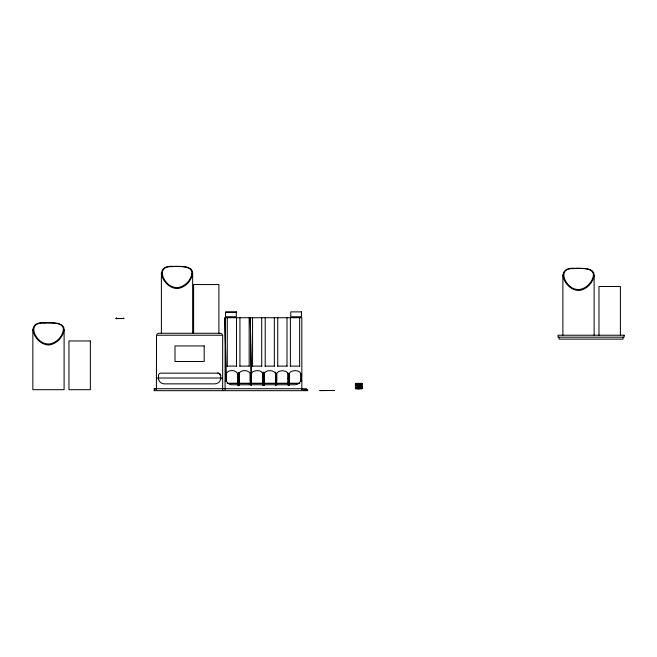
<?xml version="1.0" encoding="UTF-8"?>
<svg xmlns="http://www.w3.org/2000/svg" width="657" height="657" viewBox="0 0 657 657"><rect width="100%" height="100%" fill="white"/><g stroke="black" fill="none" stroke-linecap="round" stroke-linejoin="round"><path stroke-width="0.99" d="M226.065 381.142L225.096 317.717L301.826 317.717L301.826 389.691M237.735 384.912L237.735 374.104C236.463 369.39 227.363 369.39 226.065 374.088M238.713 384.912L238.713 374.088C240.051 369.53 248.149 369.513 250.276 373.472L250.276 380.937L250.974 380.937L250.974 384.895M251.352 384.912L251.352 374.088C251.771 371.304 255.286 370.589 257.659 370.688C265.444 370.408 262.931 380.354 263.03 385.059L262.915 373.956M262.923 384.912L262.923 374.104L263.03 379.278C262.168 374.802 265.132 370.22 269.781 370.671C272.014 370.704 275.226 371.484 275.562 374.104L275.562 384.912M263.03 379.278L264.007 373.956M263.432 376.124L263.999 374.088L263.999 385.363L263.999 372.026M289.187 373.956L289.187 385.363L289.179 374.088C289.573 371.361 292.981 370.63 295.305 370.671C301.169 370.638 302.335 375.467 300.857 380.929M238.811 372.987L238.737 385.823M238.778 372.404L238.787 385.298M225.983 381.142L225.096 317.717L225.096 389.691M275.94 384.895L275.94 380.937L276.638 380.937L276.712 373.283L278.675 371.451L282.379 370.671L286.074 371.451L288.037 373.283L288.209 384.977M64.099 329.724C63.154 336.901 57.151 343.455 50.006 344.818A9.986 8.771 0 0 1 47.066 344.835C34.172 343.069 24.506 320.838 45.005 322.817A15.415 2.858 0 0 1 52.765 322.858A15.464 3.375 0 0 1 55.508 323.096C59.245 323.301 64.501 325.1 64.099 329.724L64.099 389.691L32.85 389.691L32.85 329.141M192.641 273.312C191.696 280.49 185.685 287.043 178.548 288.407A9.986 8.771 0 0 1 175.608 288.423C162.665 286.624 153.065 264.434 173.538 266.405A15.415 2.858 0 0 1 181.299 266.446A15.464 3.375 0 0 1 184.042 266.685C187.787 266.89 193.035 268.688 192.641 273.312L192.641 333.28M594.125 275.258C593.181 282.436 587.169 288.99 580.032 290.353A9.986 8.771 0 0 1 577.092 290.369C564.166 288.546 554.516 266.397 575.031 268.352A15.415 2.858 0 0 1 582.792 268.393A15.464 3.375 0 0 1 585.535 268.631C589.272 268.836 594.528 270.635 594.125 275.258L594.125 335.226M225.096 380.937L225.794 380.937L226.065 378.309M289.179 374.088L288.226 378.917M361.81 387.729C360.767 389.125 356.669 389.248 355.593 387.737M263.038 377.939L263.999 374.129M156.785 334.257L158.468 333.28L220.719 333.28L222.403 334.257M225.581 312.371L236.282 312.371M116.166 318.497L123.845 318.497L116.166 318.596M227.035 366.105L236.766 366.105M239.674 366.105L249.315 366.105M252.321 366.105L261.962 366.105M264.96 366.105L274.601 366.105M277.607 366.105L287.249 366.105M290.156 366.105L299.879 366.105M156.522 378.021L157.499 378.021A1.059 1.059 0 0 1 158.534 378.875L158.666 379.532A5.839 5.839 0 0 0 164.307 383.86L214.88 383.86A5.839 5.839 0 0 0 220.67 378.785A1.068 1.068 0 0 1 221.688 378.021L222.666 378.021M158.518 378.021L220.67 378.021M301.826 380.937L301.169 380.937A1.002 1.002 0 0 0 300.274 381.487L300.159 381.725A5.839 5.839 0 0 1 295.412 384.739L231.888 384.747A5.839 5.839 0 0 1 226.78 381.725L226.657 381.495A1.01 1.01 0 0 0 225.753 380.937L225.852 380.945M227.141 383.228L237.62 383.228M238.844 383.228L250.268 383.228M251.368 383.228L262.915 383.228M264.024 383.228L275.546 383.228M276.671 383.228L288.095 383.228M289.318 383.228L299.781 383.228M228.094 383.499L237.62 383.499M238.844 383.499L250.268 383.499M251.368 383.499L262.915 383.499M264.024 383.499L275.546 383.499M276.671 383.499L288.095 383.499M289.318 383.499L298.828 383.499M355.396 387.655L362.007 387.655M361.908 383.368L361.908 388.624L355.494 388.624L355.494 383.368M153.993 388.722L306.589 388.722L306.589 389.691M303.534 389.691L307.755 389.691L307.755 390.669L153.993 390.669A1.946 1.946 0 0 1 155.939 388.722M361.81 388.624L361.605 387.17L355.831 387.162L355.593 388.624M623.082 337.172L623.082 339.119L559.082 339.119L559.082 337.172M620.389 335.226L620.389 286.501L598.987 286.501L598.987 335.226M562.877 274.675L562.877 335.226M360.258 384.246L360.258 386.094L357.145 386.094L357.145 384.246M302.023 388.722L302.023 389.691M300.734 373.34L300.734 381.471M299.641 317.717L299.641 366.105M290.394 317.717L290.394 366.105M289.318 373.34L289.318 385.051M288.095 373.34L288.095 385.051M286.994 317.717L286.994 366.105M277.755 317.717L277.755 366.105M276.671 373.34L276.671 385.051M275.562 372.051L275.546 385.051M274.347 317.717L274.347 366.105M265.214 317.717L265.214 366.105M262.923 372.043L262.915 385.051M261.708 317.717L261.708 366.105M252.567 317.717L252.567 366.105M251.352 372.043L251.368 385.051M250.268 373.34L250.268 385.051M249.167 317.717L249.167 366.105M239.928 317.717L239.928 366.105M238.844 372.322L238.844 385.552M238.713 372.79L238.713 385.248M237.62 373.34L237.62 385.051M236.52 317.717L236.52 366.105M227.281 317.717L227.281 366.105M226.189 373.34L226.189 381.471M222.666 390.669L222.666 335.226L156.522 335.226L156.423 389.289M222.567 388.739L222.567 389.289M158.468 379.639L158.468 375.59A2.431 2.431 0 0 1 160.899 373.16L218.288 373.16A2.431 2.431 0 0 1 220.719 375.59L220.719 379.639M218.896 333.28L218.896 284.555L193.61 284.555L193.61 333.28M161.384 272.729L161.384 333.28M156.333 388.722L156.333 389.691M123.721 318.694L123.795 318.062L122.728 318.497M117.283 318.497L116.215 318.062L116.281 318.694M116.305 318.062L116.305 318.497M360.356 387.162A1.043 1.043 0 0 1 361.81 387.408M217.746 372.798A10.463 10.463 0 0 1 220.719 375.59M251.253 374.063L251.253 378.309L250.276 317.717L251.253 374.063M63.376 330.077C62.275 336.737 56.625 342.691 49.94 343.874A9.798 8.5 0 0 1 47.132 343.89C36.012 343.299 25.68 322.291 43.362 323.08A14.75 3.219 0 0 1 53.48 323.072C57.553 323.154 64.066 324.73 63.376 330.077M191.91 273.657C190.809 280.317 185.167 286.28 178.474 287.462A9.798 8.5 0 0 1 175.665 287.479C164.562 286.879 154.181 265.896 171.896 266.668A14.75 3.219 0 0 1 182.014 266.66C186.095 266.742 192.608 268.311 191.91 273.657M593.402 275.603C592.294 282.264 586.652 288.226 579.967 289.409A9.798 8.5 0 0 1 577.158 289.425C566.038 288.834 555.707 267.826 573.389 268.614A14.75 3.219 0 0 1 583.506 268.606C587.58 268.688 594.092 270.257 593.402 275.603M236.282 311.886L225.581 311.886L225.581 316.748L236.282 316.748L236.282 311.886M301.448 311.886L290.747 311.886L290.747 316.748L301.448 316.748L301.448 311.886M624.15 335.226L558.015 335.226L558.015 337.172L624.15 337.172L624.15 335.226M90.362 340.967L68.969 340.967L68.969 389.691L90.362 389.691L90.362 340.967M204.179 345.927L175 345.927L175 361.49L204.179 361.49L204.179 345.927M362.007 383.368L355.396 383.368L355.396 388.722L362.007 388.722L362.007 383.368M360.356 384.246L357.047 384.246L357.047 386.193L360.356 386.193L360.356 384.246M360.159 384.444L357.244 384.444L357.244 385.996L360.159 385.996L360.159 384.444M334.503 390.472L319.934 390.57L334.503 390.472"/></g></svg>
